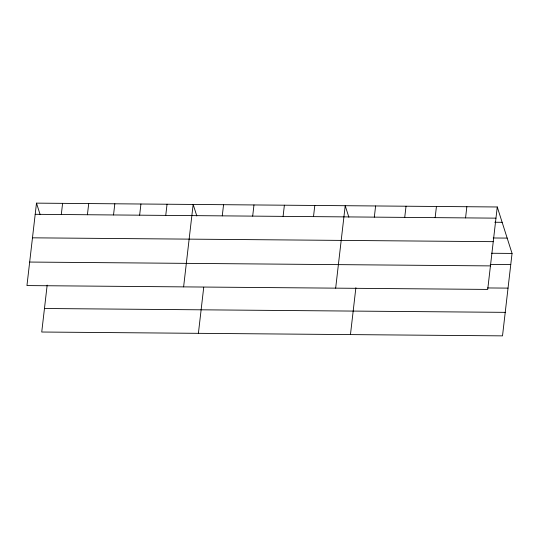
<?xml version="1.0" encoding="UTF-8"?>
<svg xmlns="http://www.w3.org/2000/svg" width="539" height="539" viewBox="0 0 539 539"><rect width="100%" height="100%" fill="white"/><g stroke="black" fill="none" stroke-linecap="round" stroke-linejoin="round"><path stroke-width="0.81" d="M36.49 203.136L26.95 285.576L487.721 289.416L497.261 206.976L36.49 203.136L40.149 214.63M47.169 285.111L41.739 332.024L502.51 335.864L512.05 253.424L497.261 206.976M61.305 214.522L62.598 203.351M87.419 214.744L88.713 203.567M113.527 214.96L114.82 203.789M139.635 215.176L140.928 204.005M165.749 215.391L167.043 204.22M183.61 286.876L193.151 204.443L196.809 215.937M198.399 333.331L203.735 287.253M222.27 215.863L223.564 204.692M252.683 216.119L253.97 204.948M283.09 216.375L284.383 205.204M313.503 216.624L314.796 205.453M335.669 288.149L345.209 205.709L348.868 217.204M350.458 334.598L355.881 287.685M374.322 217.136L375.616 205.965M404.735 217.385L406.029 206.215M435.148 217.641L436.442 206.471M465.561 217.897L466.848 206.72M35.197 214.306L495.968 218.147M494.741 222.243L502.139 222.304M493.198 237.982L507.172 238.097M32.475 237.827L493.246 241.667M491.501 253.256L512.05 253.424M490.207 264.427L510.756 264.602M29.672 262.055L490.443 265.895M487.485 287.947L508.034 288.116M44.461 308.503L505.232 312.351"/></g></svg>
